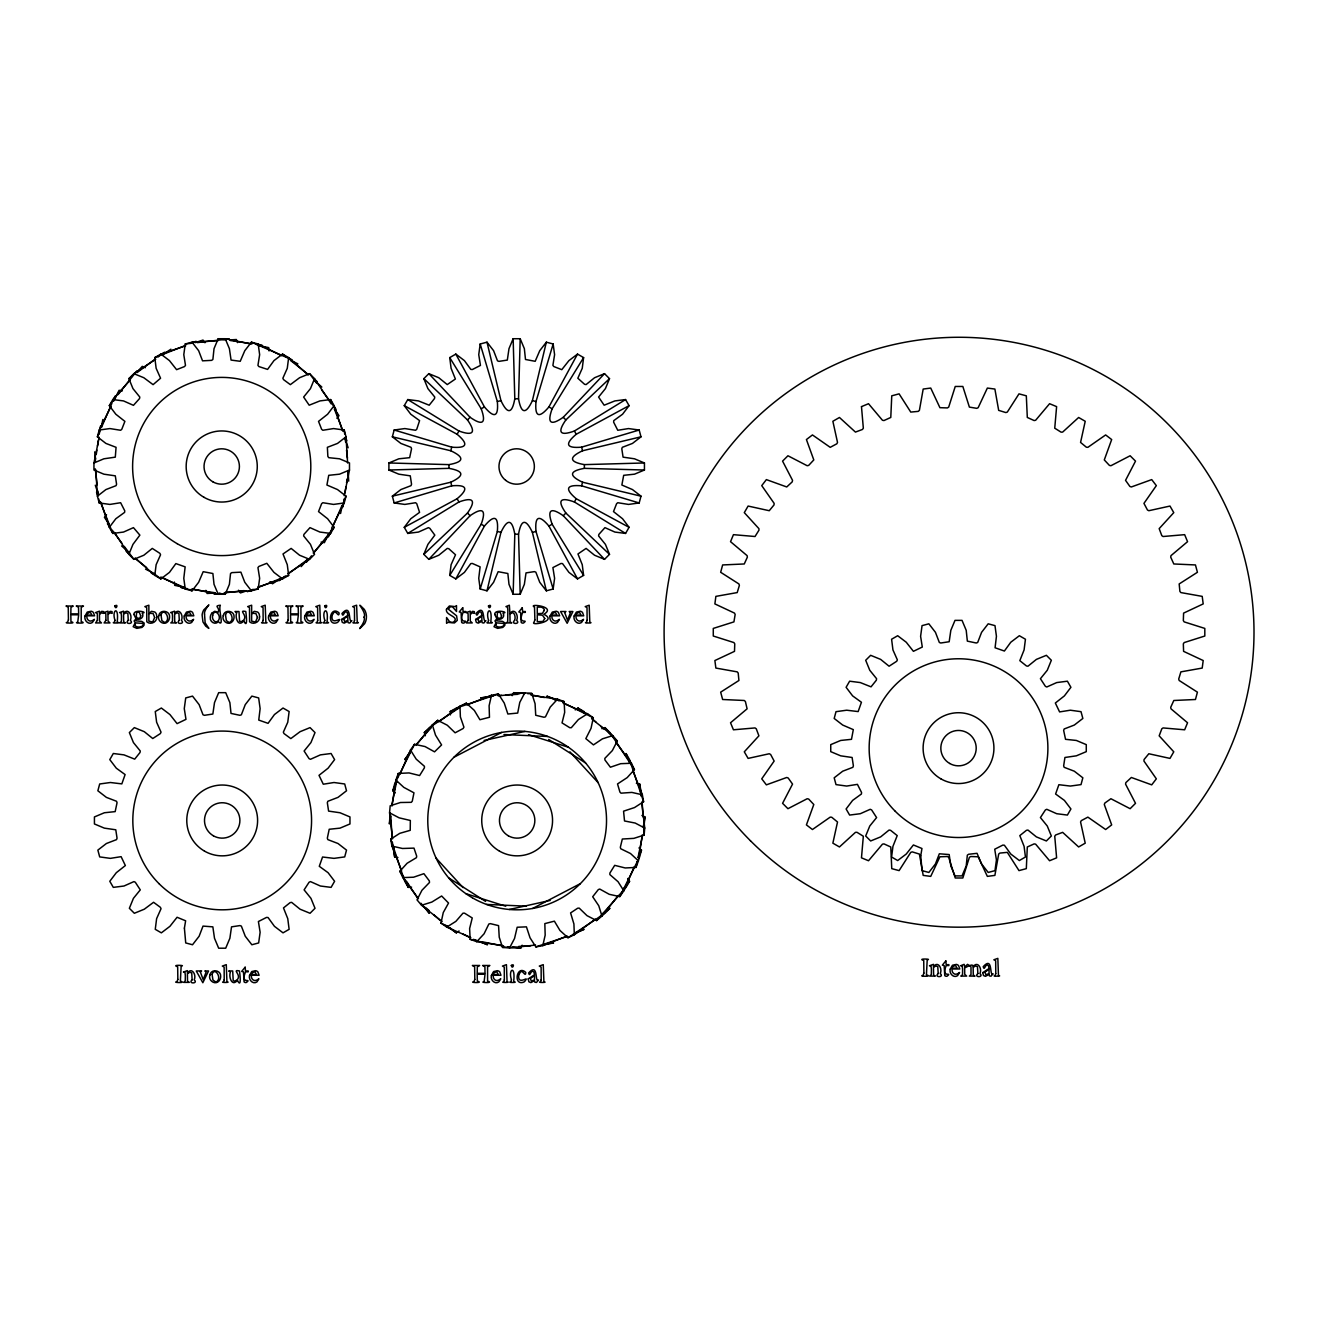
<?xml version="1.0" encoding="UTF-8"?>
<svg xmlns="http://www.w3.org/2000/svg" width="1320" height="1320" viewBox="0 0 1320 1320"><rect width="100%" height="100%" fill="white"/><g stroke="black" fill="none" stroke-linecap="round" stroke-linejoin="round"><path stroke-width="1.5" d="M432.333 724.828L435.517 735.124L441.589 744.942L434.544 751.839L425.04 746.559L414.513 744.282L410.471 750.04L416.212 759.148L424.43 766.293L424.413 767.827L419.611 775.549L409.051 772.926L398.293 773.438L395.885 780.054L403.804 787.363L413.968 792.825L412.286 801.141L411.312 802.329L400.438 802.51L390.175 805.81L389.565 812.807L399.102 817.822L410.338 820.479L410.223 830.329L399.778 833.332L390.72 839.157L391.941 846.087L402.451 848.48L413.985 848.116L416.691 856.152L416.427 857.67L407.104 863.264L399.861 871.249L402.847 877.618L413.605 877.206L423.885 873.675L429.346 880.935L429.495 882.47L421.938 890.291L417.021 899.877L421.542 905.256L431.821 902.072L441.639 895.999L448.536 903.045L443.272 912.549L440.979 923.076L446.754 927.118L455.862 921.376L462.99 913.159L464.541 913.176L472.246 917.977L469.623 928.537L470.151 939.295L476.751 941.704L484.077 933.801L488.845 924.016L490.33 923.637L498.564 925.633L499.224 937.15L502.507 947.413L509.52 948.024L514.536 938.487L517.176 927.25L526.433 926.855L530.046 937.81L535.87 946.885L542.801 945.648L545.177 935.137L544.83 923.604L554.384 921.162L559.977 930.484L567.963 937.728L574.332 934.758L573.919 923.983L570.587 912.928L577.632 908.243L579.183 908.094L587.004 915.651L596.574 920.584L601.969 916.064L598.768 905.768L592.696 896.742L598.307 889.597L599.742 889.053L609.262 894.316L619.789 896.61L623.832 890.851L618.073 881.727L609.873 874.599L609.889 873.048L614.691 865.342L625.235 867.966L636.009 867.438L638.418 860.838L630.498 853.512L620.73 848.743L620.334 847.258L622.331 839.025L633.864 838.365L644.127 835.082L644.737 828.069L635.201 823.053L624.525 820.974L623.568 811.173L634.524 807.559L643.582 801.718L642.361 794.788L631.851 792.412L621.01 793.171L619.921 792.066L617.529 783.948L627.182 777.612L634.425 769.626L631.455 763.257L620.697 763.686L610.401 767.217L604.939 759.957L604.808 758.406L612.348 750.585L617.281 741.015L612.76 735.619L602.464 738.82L593.456 744.892L585.832 738.639L591.03 728.327L593.307 717.799L587.548 713.757L578.44 719.515L571.296 727.716L569.761 727.699L562.039 722.898L564.679 712.355L564.152 701.58L557.535 699.171L550.226 707.091L545.457 716.859L543.956 717.255L535.722 715.259L535.078 703.725L531.795 693.462L524.783 692.851L519.766 702.388L517.688 713.064L507.87 714.021L504.257 703.065L498.432 694.006L491.502 695.227L489.109 705.738L489.472 717.271L479.919 719.73L474.326 710.408L466.339 703.164L459.97 706.134L460.383 716.909L463.93 727.188L463.138 728.508L455.119 732.798L447.298 725.241L437.712 720.308L432.333 724.828L416.031 745.371M513.15 594.264L514.8 534.204C512.111 519.04 507.49 518.43 500.94 532.389L486.997 590.815L480.199 589L478.747 578.325L480.101 566.857L472.345 563.458L470.811 563.59L464.409 572.385L455.829 578.903L449.74 575.388L451.093 564.696L455.515 554.763L448.767 548.691L447.249 548.41L438.784 555.241L428.818 559.333L423.835 554.351L427.911 544.368L434.824 535.128L429.808 528.313L428.406 527.637L418.473 532.059L407.781 533.428L404.266 527.323L410.784 518.743L419.578 512.358L416.757 503.712L415.585 502.722L404.844 504.421L394.168 502.953L392.353 496.171L400.867 489.571L411.015 485.661L411.543 484.209L410.272 475.843L398.838 474.177L388.905 470.019L388.905 462.973L398.838 458.799L409.662 457.677L411.543 448.784L411.015 447.315L400.867 443.421L392.353 436.821L394.168 430.023L404.844 428.571L415.585 430.27L416.757 429.264L419.578 420.635L410.784 414.233L404.266 405.652L407.781 399.564L418.473 400.917L429.198 405.207L434.478 398.574L434.758 397.056L427.911 388.608L423.835 378.642L428.818 373.659L438.784 377.734L447.249 384.582L455.383 379.022L451.093 368.296L449.74 357.604L455.829 354.09L464.409 360.608L470.811 369.402L472.345 369.534L480.447 365.409L478.747 354.667L480.199 343.992L486.997 342.177L493.597 350.691L497.491 360.838L498.96 361.366L507.326 360.079L508.992 348.661L513.15 338.728L520.195 338.728L524.354 348.661L525.492 359.486L535.194 361.3L539.748 350.691L546.348 342.177L553.146 343.992L554.598 354.667L552.898 365.409L553.889 366.58L561.792 369.666L568.937 360.608L577.516 354.09L583.605 357.604L582.252 368.296L577.83 378.229L584.578 384.301L586.096 384.582L594.561 377.734L604.527 373.659L609.51 378.642L605.418 388.608L598.587 397.056L604.147 405.207L614.872 400.917L625.564 399.564L629.079 405.652L622.562 414.233L613.767 420.635L613.635 422.169L617.76 430.27L628.501 428.571L639.177 430.023L640.992 436.821L632.478 443.421L622.331 447.315L621.803 448.784L623.073 457.149L634.507 458.799L644.44 462.973L644.44 470.019L634.507 474.177L623.683 475.315L621.868 485.017L632.478 489.571L640.992 496.171L639.177 502.953L628.501 504.421L617.76 502.722L616.588 503.712L613.503 511.599L622.562 518.743L629.079 527.323L625.564 533.428L614.872 532.059L604.939 527.637L598.867 534.402L598.587 535.92L605.418 544.368L609.51 554.351L604.527 559.333L594.561 555.241L586.096 548.41L577.962 553.971L582.252 564.696L583.605 575.388L577.516 578.903L568.937 572.385L562.534 563.59L561 563.458L552.898 567.583L554.598 578.325L553.146 589L546.348 590.815L539.748 582.302L535.837 572.154L534.385 571.626L526.02 572.896L524.354 584.331L520.195 594.264L513.15 594.264L508.992 584.331L507.853 573.507L498.151 571.692L493.597 582.302L486.997 590.815M546.348 342.177L532.405 400.603C525.855 414.562 521.235 413.952 518.529 398.772L520.195 338.728M128.881 554.351L132.957 544.368L139.87 535.128L133.452 527.637L123.519 532.059L112.827 533.428L109.312 527.323L115.83 518.743L124.624 512.358L124.756 510.823L120.631 502.722L109.89 504.421L99.215 502.953L97.4 496.171L105.913 489.571L116.061 485.661L116.573 484.209L115.302 475.843L103.884 474.177L93.951 470.019L93.951 462.973L103.884 458.799L115.302 457.149L116.061 447.315L105.913 443.421L97.4 436.821L99.215 430.023L109.89 428.571L120.631 430.27L121.803 429.264L124.888 421.377L115.83 414.233L109.312 405.652L112.827 399.564L123.519 400.917L133.452 405.339L139.524 398.574L139.804 397.056L132.957 388.608L128.881 378.642L133.864 373.659L143.831 377.734L153.087 384.648L160.561 378.229L156.139 368.296L154.786 357.604L160.875 354.09L169.455 360.608L176.6 369.666L184.487 366.58L185.493 365.409L183.793 354.667L185.245 343.992L192.043 342.177L198.643 350.691L202.537 360.838L211.612 360.36L212.883 359.486L214.022 348.661L218.196 338.728L225.241 338.728L229.399 348.661L231.066 360.079L240.224 361.3L244.794 350.691L251.394 342.177L258.175 343.992L259.644 354.667L257.945 365.409L258.935 366.58L267.58 369.402L273.966 360.608L282.546 354.09L288.651 357.604L287.281 368.296L282.859 378.229L283.536 379.615L290.351 384.648L299.59 377.734L309.573 373.659L314.539 378.642L310.464 388.608L303.633 397.056L309.193 405.207L319.918 400.917L330.611 399.564L334.125 405.652L327.608 414.233L318.533 421.377L321.618 429.264L322.806 430.27L333.548 428.571L344.223 430.023L346.038 436.821L337.524 443.421L327.376 447.315L327.855 456.406L328.729 457.677L339.537 458.799L349.486 462.973L349.486 470.019L339.537 474.177L328.729 475.315L326.914 485.017L337.524 489.571L346.038 496.171L344.223 502.953L333.548 504.421L322.806 502.722L321.618 503.712L318.533 511.599L327.608 518.743L334.125 527.323L330.611 533.428L319.918 532.059L309.986 527.637L303.913 534.402L303.633 535.92L310.464 544.368L314.539 554.351L309.573 559.333L299.59 555.241L291.142 548.41L283.008 553.971L287.281 564.696L288.651 575.388L282.546 578.903L273.966 572.385L266.822 563.31L258.935 566.412L257.945 567.583L259.644 578.325L258.175 589L251.394 590.815L244.794 582.302L240.883 572.154L231.809 572.632L230.538 573.507L229.399 584.331L225.241 594.264L218.196 594.264L214.022 584.331L212.883 573.507L203.197 571.692L198.643 582.302L192.043 590.815L185.245 589L183.793 578.325L185.146 566.857L175.857 563.59L169.455 572.385L160.875 578.903L154.786 575.388L156.139 564.696L160.561 554.763L159.901 553.361L152.279 548.41L143.831 555.241L133.864 559.333L128.881 554.351L114.444 532.455M449.74 575.388L481.206 524.205C486.453 509.718 482.74 506.88 470.102 515.691L428.818 559.333M583.605 357.604L552.139 408.787C546.892 423.274 550.605 426.112 563.244 417.301L604.527 373.659M95.139 462.033L95.716 458.04M96.31 454.047L96.904 450.054M97.499 446.061L98.389 440.071M99.264 434.082L100.452 426.096M342.986 506.88L344.157 498.91M345.048 492.921L345.939 486.931M346.533 482.938L347.111 478.945M347.704 474.952L348.298 470.959M390.572 815.974L389.383 823.96L390.192 812.971M392.04 805.992L395.885 780.054M638.418 860.838L642.262 834.884M643.434 826.897L644.919 816.932L641.916 815.463M480.199 343.992L497.343 401.56C498.663 416.922 494.356 418.704 484.423 406.923L455.829 354.09M553.146 589L536.003 531.415C534.683 516.07 538.989 514.288 548.922 526.069L577.516 578.903M93.951 462.973L99.215 437.283M101.244 427.399L102.861 419.496M340.576 513.496L342.193 505.593M344.223 495.709L349.486 470.019M391.809 805.068L396.676 781.341M397.485 777.397L398.293 773.438M636.009 867.438L637.213 861.514M638.038 857.554L642.477 835.824M643.698 829.884L644.919 816.932M388.905 462.973L448.948 464.623C464.129 461.934 464.739 457.297 450.78 450.763L451.754 447.166C467.098 448.486 468.88 444.18 457.099 434.247L404.266 405.652M395.34 792.957L392.832 790.779L394.647 783.981L409.992 753.308M629.079 527.323L576.246 498.745C564.465 488.812 566.247 484.506 581.592 485.826L582.565 482.212C568.606 475.678 569.217 471.058 584.38 468.353L644.44 470.019M638.946 847.935L641.47 850.113L639.655 856.911L619.789 896.61M480.199 589L497.343 531.415C498.663 516.07 494.356 514.288 484.423 526.069L455.829 578.903M577.516 354.09L548.922 406.923C538.989 418.704 534.683 416.922 536.003 401.56L553.146 343.992M423.835 554.351L467.478 513.051C476.289 500.412 473.451 496.716 458.964 501.963L407.781 533.428M609.51 378.642L565.867 419.925C557.057 432.564 559.894 436.26 574.381 431.029L625.564 399.564M97.4 436.821L99.792 431.277M101.409 427.564L111.837 403.491M113.438 399.795L115.038 396.099M328.399 536.893L331.6 529.485M333.201 525.789L342.028 505.428M343.629 501.715L346.038 496.171M392.832 790.779L396.841 781.506M400.042 774.114L410.471 750.04M623.832 890.851L634.26 866.778M638.269 857.522L641.47 850.113M513.15 338.728L514.8 398.772C512.111 413.952 507.49 414.562 500.94 400.603L486.997 342.177M520.195 594.264L518.529 534.204C521.235 519.04 525.855 518.43 532.405 532.389L546.348 590.815M512.177 695.673L513.629 692.67L524.617 693.478M507.705 947.001L520.674 948.205L522.126 945.202M99.215 430.023L110.946 406.576M113.652 401.164L119.081 390.324L122.364 390.852M328.878 533.643L324.357 542.652L321.073 542.124M331.584 528.231L344.223 502.953M411.79 749.694L414.513 744.282M457.099 434.247L458.964 431.029C473.451 436.26 476.289 432.564 467.478 419.925L423.835 378.642M609.51 554.351L565.867 513.051C557.057 500.412 559.894 496.716 574.381 501.963L576.246 498.745M627.693 878.509L629.558 881.281L626.043 887.37L596.574 920.584M404.266 527.323L457.099 498.745C468.88 488.812 467.098 484.506 451.754 485.826L394.168 502.953M629.079 405.652L576.246 434.247C564.465 444.18 566.247 448.486 581.592 447.166L639.177 430.023M109.312 405.652L115.582 397.749M118.09 394.597L136.9 370.887M306.537 562.106L311.553 555.786M314.061 552.618L334.125 527.323M409.761 753.274L404.745 759.611L410.933 750.486M601.969 916.064L618.271 895.505M623.288 889.185L629.558 881.281M106.54 514.717L104.428 517.308L108.883 524.04M336.897 418.275L338.992 415.685L334.554 408.952M112.827 399.564L130.234 379.945M136.933 372.388L142.28 366.366L145.332 367.719M301.141 566.626L307.84 559.086M313.203 553.047L330.611 533.428M416.295 744.463L431.029 727.848M435.039 723.327L437.712 720.308M467.478 419.925L470.102 417.301C482.74 426.112 486.453 423.274 481.206 408.787L449.74 357.604M583.605 575.388L552.139 524.205C546.892 509.718 550.605 506.88 563.244 515.691L565.867 513.051M425.403 735.735L424.314 732.583L429.297 727.617L459.608 707.602M392.353 496.171L450.78 482.212C464.739 475.678 464.129 471.058 448.948 468.353L388.905 470.019M640.992 436.821L582.565 450.763C568.606 457.297 569.217 461.934 584.38 464.623L644.44 462.973M128.881 378.642L132.132 376.233M136.983 372.62L154.803 359.403M158.054 356.994L164.538 352.192M278.899 580.8L285.384 575.998M288.618 573.589L308.072 559.168M424.314 732.583L430.798 727.782M438.9 721.76L459.97 706.134M574.332 934.758L595.403 919.116M601.87 914.314L609.972 908.292L605.005 913.275L574.695 933.273M575.223 709.912L577.979 708.031L584.083 711.546M445.698 925.32L456.308 932.844L459.079 930.98M133.864 373.659L155.743 359.221M162.492 354.766L170.907 349.206M279.262 579.332L272.53 583.77L269.94 581.674M287.677 573.771L309.573 559.333M462.973 705.375L466.339 703.164M567.963 937.728L571.329 935.5M481.206 408.787L484.423 406.923M548.922 526.069L552.139 524.205M450.466 714.879L450.219 711.546L456.308 708.031L498.432 694.006M453.948 757.251L501.633 732.418M532.669 908.457L580.338 883.641M154.786 357.604L158.532 356.12M162.294 354.635L184.8 345.724M192.307 342.771L196.069 341.286M247.368 591.707L252.995 589.479M258.621 587.251L288.651 575.388M450.219 711.546L457.727 708.576M467.098 704.88L491.502 695.227M542.801 945.648L567.188 936.012M574.695 933.042L584.083 929.329L572.236 934.758M601.854 728.706L605.005 727.617L609.972 732.583L634.425 769.626M160.875 354.09L185.757 345.79M195.343 342.606L202.999 340.065L204.946 342.754M246.18 591.013L240.438 592.928L238.491 590.221M257.664 587.185L282.546 578.903M535.87 946.885L566.494 936.672M497.343 401.56L500.94 400.603M532.405 532.389L536.003 531.415M484.127 740.454L524.931 731.412M509.355 909.48L550.176 900.422M185.245 343.992L191.268 343.299M197.274 342.606L229.35 338.91M214.087 594.082L220.093 593.389M224.103 592.928L244.15 590.617M252.169 589.693L258.175 589M488.697 697.01L480.678 697.933L493.515 695.755M498.729 695.855L524.783 692.851M509.52 948.024L535.573 945.021M545.589 943.866L553.608 942.942L542.784 945.005M390.72 839.157L404.745 881.281L408.26 887.37L411.592 887.139M192.043 342.177L218.229 340.609M230.307 339.883L236.362 339.521L237.55 342.639M215.127 592.993L207.075 593.472L205.887 590.354M225.209 592.383L251.394 590.815M497.541 695.524L501.584 695.277M505.609 695.029L517.688 694.32M527.753 693.709L531.795 693.462M502.507 947.413L508.546 947.05M518.628 946.457L530.706 945.73M514.8 398.772L518.529 398.772M514.8 534.204L518.529 534.204M503.959 734.547L547.717 736.461M486.585 904.431L526.35 906.163M218.196 338.728L226.182 339.916M230.175 340.494L252.136 343.761M256.129 344.338L262.102 345.229M181.319 587.763L187.308 588.637M191.301 589.231L215.259 592.779M219.252 593.373L225.241 594.264M513.629 692.67L519.618 693.561M531.597 695.343L557.535 699.171M476.751 941.704L502.705 945.549M512.688 947.018L520.674 948.205M636.372 783.354L639.655 783.981L641.718 794.805M392.337 842.061L394.647 856.911L397.914 857.538M225.241 338.728L250.932 343.992M258.835 345.609L268.719 347.638L269.065 350.955M184.602 587.384L174.718 585.354L174.372 582.038M192.505 589L218.196 594.264M530.541 694.699L544.385 697.537M554.268 699.567L564.152 701.58M470.151 939.295L478.055 940.912M481.998 941.721L503.745 946.176M392.353 436.821L450.78 450.763M582.565 482.212L640.992 496.171M532.405 400.603L536.003 401.56M497.343 531.415L500.94 532.389M394.168 430.023L451.754 447.166M581.592 485.826L639.177 502.953M528.544 734.662L568.409 747.236M465.894 893.656L505.758 906.23M251.394 342.177L292.116 359.815M556.083 700.128L546.827 696.118L559.02 700.656M563.475 703.345L587.548 713.757M151.321 573.177L156.865 575.569M160.578 577.187L184.635 587.614M188.347 589.215L192.043 590.815M446.754 927.118L470.811 937.547M480.067 941.556L487.476 944.757L473.467 939.328M258.175 343.992L281.638 355.724M290.664 360.245L297.875 363.858M562.634 702.454L593.307 717.799M145.546 569.135L154.572 573.655M161.799 577.269L185.245 589M440.979 923.076L448.206 926.689M462.643 933.916L469.854 937.53M548.922 406.923L552.139 408.787M481.206 524.205L484.423 526.069M407.781 399.564L458.964 431.029M574.381 501.963L625.564 533.428M548.674 739.464L585.618 762.993M448.685 877.882L485.628 901.428M282.546 354.09L285.714 356.598M290.45 360.36L307.84 374.154M314.16 379.17L317.328 381.678M577.979 708.031L584.314 713.047M592.218 719.317L612.76 735.619M126.11 551.314L129.261 553.822M135.581 558.838L146.652 567.616M157.724 576.394L160.875 578.903M421.542 905.256L442.084 921.558M449.988 927.828L456.308 932.844M288.651 357.604L308.269 375.012M314.308 380.374L321.849 387.057M591.624 718.245L596.145 722.271M600.683 726.28L603.702 728.953M611.242 735.653L617.281 741.015M121.588 545.919L129.129 552.618M135.168 557.981L154.786 575.388M426.063 907.912L429.082 910.585M433.62 914.595L439.659 919.957M563.244 417.301L565.867 419.925M467.478 513.051L470.102 515.691M428.818 373.659L470.102 417.301M563.244 515.691L604.527 559.333M569.91 751.856L598.141 782.678M436.144 858.214L463.039 887.568M605.005 727.617L609.807 734.085M615.83 742.186L631.455 763.257M309.573 373.659L316.784 383.377M321.601 389.862L330.016 401.214M333.613 406.065L336.022 409.315M402.847 877.618L418.473 898.689M424.479 906.791L429.297 913.275L420.981 903.243M107.415 523.677L109.807 526.911M112.216 530.161L121.836 543.114M124.245 546.364L133.864 559.333M314.539 378.642L331.221 403.903M399.861 871.249L404.316 877.981M406.543 881.347L417.648 898.194M574.381 431.029L576.246 434.247M457.099 498.745L458.964 501.963M629.755 762.894L626.043 753.505L629.558 759.611L643.582 801.718M632.709 770.402L642.361 794.788M330.611 399.564L332.838 405.19M334.323 408.952L343.216 431.459M345.444 437.085L346.929 440.847M391.941 846.087L401.577 870.49M405.289 879.862L408.26 887.37M96.508 492.145L97.993 495.891M100.204 501.534L109.114 524.04M110.599 527.802L112.827 533.428M334.125 405.652L342.408 430.551M344.965 438.207L348.15 447.777M95.287 485.215L98.472 494.785M101.013 502.441L109.312 527.323M581.592 447.166L582.565 450.763M450.78 482.212L451.754 485.826M639.655 783.981L641.041 796.01M641.735 802.015L644.737 828.069M389.565 812.807L392.568 838.86M393.492 846.879L394.647 856.911M344.223 430.023L344.685 434.032M345.147 438.042L345.609 442.052M346.533 450.07L347.457 458.089M95.287 468.88L97.135 484.918M97.828 490.941L98.29 494.934M98.752 498.943L99.215 502.953M642.196 802.857L643.038 816.948M643.516 825.016L644.127 835.082M390.786 815.875L392.106 838.035M346.038 436.821L347.605 463.007M348.084 471.058L348.695 481.14M94.743 451.853L95.353 461.917M95.832 469.986L97.4 496.171M584.38 464.623L584.38 468.353M448.948 464.623L448.948 468.353M861.481 406.626L863.329 428.191L862.455 429.462L855.442 432.085L839.454 417.483L832.87 421.278L837.523 442.431L836.814 443.8L830.214 447.332L812.443 434.94L806.421 439.56L813.796 459.921L808.682 465.399L807.18 465.729L787.941 455.763L782.578 461.126L792.544 480.348L792.214 481.866L786.736 486.964L766.375 479.606L761.755 485.628L774.147 503.382L774.015 504.933L769.246 510.708L748.11 506.055L744.298 512.639L758.901 528.627L758.983 530.161L755.023 536.514L733.441 534.666L730.537 541.678L747.103 555.637L747.367 557.155L744.265 563.97L722.634 564.943L720.67 572.286L738.919 583.952L739.381 585.42L737.203 592.581L715.869 596.376L714.879 603.916L734.497 613.107L735.158 614.493L733.92 621.885L713.279 628.419L713.279 636.025L733.92 642.576L734.761 643.863L734.497 651.354L714.879 660.544L715.869 668.068L737.203 671.863L738.193 673.052L738.919 680.493L720.67 692.159L722.634 699.501L744.265 700.491L745.404 701.53L747.103 708.823L730.537 722.766L733.441 729.795L755.023 727.93L756.278 728.821L758.901 735.834L744.298 751.822L748.11 758.406L769.246 753.753L770.632 754.462L774.147 761.062L761.755 778.833L766.375 784.856L786.736 777.48L788.188 778.008L792.544 784.096L782.578 803.319L787.941 808.698L807.18 798.732L808.682 799.062L813.796 804.523L806.421 824.901L812.443 829.521L830.214 817.13L831.748 817.261L837.523 822.013L832.87 843.166L839.454 846.961L855.442 832.359L856.977 832.293L863.329 836.253L861.481 857.835L868.51 860.739L882.453 844.173L883.971 843.892L890.785 846.995L891.759 868.643L899.101 870.606L910.767 852.357L912.236 851.878L919.397 854.073L923.191 875.391L930.732 876.381L939.922 856.779L947.397 856.515L948.701 857.356L955.251 877.998L962.841 877.998L969.391 857.356L970.695 856.515L978.169 856.779L987.36 876.381L994.884 875.391L998.679 854.073L999.867 853.083L1007.308 852.357L1018.99 870.606L1026.316 868.643L1027.306 846.995L1034.121 843.892L1035.639 844.173L1049.582 860.739L1056.611 857.835L1054.746 836.253L1055.637 834.982L1062.649 832.359L1078.638 846.961L1085.222 843.166L1080.568 822.013L1081.278 820.644L1087.878 817.13L1105.649 829.521L1111.671 824.901L1104.295 804.523L1104.823 803.071L1110.912 798.732L1130.134 808.698L1135.514 803.319L1125.547 784.096L1125.878 782.595L1131.355 777.48L1151.716 784.856L1156.336 778.833L1143.945 761.062L1144.077 759.528L1148.829 753.753L1169.982 758.406L1173.777 751.822L1159.174 735.834L1161.798 728.821L1163.068 727.93L1184.65 729.795L1187.554 722.766L1170.988 708.823L1170.708 707.305L1173.81 700.491L1195.458 699.501L1197.421 692.159L1179.172 680.493L1178.71 679.024L1180.889 671.863L1202.207 668.068L1203.197 660.544L1183.594 651.354L1183.33 643.863L1184.172 642.576L1204.813 636.025L1204.813 628.419L1184.172 621.885L1183.33 620.582L1183.594 613.107L1203.197 603.916L1202.207 596.376L1180.889 592.581L1179.899 591.409L1179.172 583.952L1197.421 572.286L1195.458 564.943L1173.81 563.97L1170.708 557.155L1170.988 555.637L1187.554 541.678L1184.65 534.666L1163.068 536.514L1161.798 535.639L1159.174 528.627L1173.777 512.639L1169.982 506.055L1148.829 510.708L1147.459 509.998L1143.945 503.382L1156.336 485.628L1151.716 479.606L1131.355 486.964L1129.887 486.453L1125.547 480.348L1135.514 461.126L1130.134 455.763L1110.912 465.729L1109.41 465.399L1104.295 459.921L1111.671 439.56L1105.649 434.94L1087.878 447.332L1086.343 447.199L1080.568 442.431L1085.222 421.278L1078.638 417.483L1062.649 432.085L1061.099 432.168L1054.746 428.191L1056.611 406.626L1049.582 403.705L1035.639 420.272L1034.121 420.552L1027.306 417.45L1026.316 395.818L1018.99 393.855L1007.308 412.087L1005.84 412.566L998.679 410.371L994.884 389.053L987.36 388.063L978.169 407.682L976.767 408.342L969.391 407.104L962.841 386.463L955.251 386.463L948.701 407.104L947.397 407.929L939.922 407.682L930.732 388.063L923.191 389.053L919.397 410.371L918.225 411.378L910.767 412.087L899.101 393.855L891.759 395.818L890.785 417.45L883.971 420.552L882.453 420.272L868.51 403.705L861.481 406.626M184.404 928.141L185.724 942.942L192.522 944.757L199.122 936.243L203.016 926.095L212.85 926.855L214.5 938.272L218.674 948.205L225.703 948.205L229.878 938.272L231.528 926.855L239.91 925.584L241.362 926.095L245.256 936.243L251.856 944.757L258.654 942.942L260.123 932.266L258.406 921.525L266.524 917.416L268.059 917.532L274.445 926.326L283.024 932.844L289.129 929.329L287.76 918.637L283.486 907.929L290.103 902.632L291.621 902.352L300.069 909.199L310.051 913.275L315.018 908.292L310.942 898.326L304.111 889.878L309.061 882.255L310.464 881.595L320.397 886.017L331.089 887.37L334.603 881.281L328.086 872.701L319.291 866.299L322.558 857.01L334.01 858.363L344.701 856.911L346.516 850.113L338.002 843.513L327.838 839.619L327.327 838.167L329.208 829.273L340.015 828.135L349.965 823.96L349.965 816.932L340.015 812.757L328.597 811.107L327.327 802.725L327.838 801.273L338.002 797.379L346.516 790.779L344.701 783.981L334.01 782.512L323.284 784.212L319.011 775.335L328.086 768.19L334.603 759.611L331.089 753.505L320.397 754.875L310.464 759.297L309.061 758.637L304.111 751.014L310.942 742.566L315.018 732.583L310.051 727.617L300.069 731.692L290.829 738.589L283.998 733.573L283.338 732.171L287.76 722.238L289.129 711.546L283.024 708.031L274.445 714.549L268.059 723.343L258.753 720.077L260.123 708.625L258.654 697.933L251.856 696.118L245.256 704.632L241.362 714.796L239.91 715.308L231.016 713.427L229.878 702.619L225.703 692.67L218.674 692.67L214.5 702.619L212.85 714.037L204.468 715.308L203.016 714.796L199.122 704.632L192.522 696.118L185.724 697.933L184.272 708.625L185.971 719.351L177.078 723.624L169.933 714.549L161.353 708.031L155.265 711.546L156.618 722.238L161.04 732.171L160.38 733.573L152.757 738.523L144.309 731.692L134.343 727.617L129.36 732.583L133.435 742.566L140.283 751.014L140.002 752.532L134.706 759.148L123.998 754.875L113.305 753.505L109.791 759.611L116.308 768.19L125.103 774.576L121.836 783.882L110.368 782.512L99.693 783.981L97.861 790.779L106.392 797.379L116.539 801.273L117.051 802.725L115.17 811.618L104.362 812.757L94.429 816.932L94.429 823.96L104.362 828.135L115.781 829.785L117.051 838.167L116.539 839.619L106.392 843.513L97.861 850.113L99.693 856.911L110.368 858.363L121.11 856.663L125.367 865.557L116.308 872.701L109.791 881.281L113.305 887.37L123.998 886.017L133.93 881.595L135.316 882.255L140.283 889.878L133.435 898.326L129.36 908.292L134.343 913.275L144.309 909.199L153.565 902.286L160.38 907.318L161.04 908.704L156.618 918.637L155.265 929.329L161.353 932.844L169.933 926.326L177.078 917.268L185.625 920.799L184.404 928.141M514.618 620.351C509.866 624.492 521.202 624.459 516.681 620.351C518.909 615.565 514.437 607.183 509.933 613.553L509.355 605.203L505.939 606.606L507.474 607.002L507.853 610.021L507.705 621.769L506.105 622.924L511.764 622.924L510.064 621.803L509.933 614.312C513.991 609.444 516.12 616.968 514.618 620.351M920.733 855.822L922.053 870.639L928.851 872.454L935.451 863.94L939.345 853.793L949.179 854.551L950.829 865.97L955.003 875.903L962.032 875.903L966.207 865.97L967.345 855.145L968.616 854.271L977.031 853.33L981.585 863.94L988.185 872.454L994.983 870.639L996.435 859.964L994.736 849.222L1002.837 845.097L1004.388 845.229L1010.774 854.024L1019.353 860.541L1025.442 857.026L1024.089 846.334L1019.816 835.609L1026.432 830.329L1027.95 830.049L1036.398 836.896L1046.38 840.972L1051.347 835.989L1047.272 826.023L1040.424 817.575L1045.39 809.952L1046.776 809.292L1056.709 813.714L1067.401 815.067L1070.916 808.978L1064.399 800.398L1055.604 793.996L1058.871 784.707L1070.339 786.06L1081.014 784.608L1082.845 777.81L1074.315 771.21L1064.168 767.316L1063.656 765.864L1064.926 757.482L1076.344 755.832L1086.277 751.658L1086.277 744.629L1076.344 740.454L1065.537 739.315L1063.656 730.422L1064.168 728.97L1074.315 725.059L1082.845 718.459L1081.014 711.678L1070.339 710.209L1059.597 711.909L1055.34 703.032L1064.399 695.887L1070.916 687.308L1067.401 681.202L1056.709 682.572L1046.776 686.994L1045.39 686.317L1040.424 678.711L1047.272 670.263L1051.347 660.28L1046.38 655.314L1036.398 659.389L1027.95 666.22L1026.432 665.94L1019.816 660.66L1024.089 649.935L1025.442 639.243L1019.353 635.729L1010.774 642.246L1004.388 651.04L995.082 647.773L996.435 636.306L994.983 625.63L988.185 623.815L981.585 632.33L977.691 642.477L976.239 643.005L967.345 641.124L966.207 630.316L962.032 620.367L955.003 620.367L950.829 630.316L949.179 641.735L940.797 643.005L939.345 642.477L935.451 632.33L928.851 623.815L922.053 625.63L920.601 636.306L922.3 647.047L913.407 651.321L906.262 642.246L897.682 635.729L891.594 639.243L892.947 649.935L897.369 659.868L896.709 661.27L889.086 666.22L880.638 659.389L870.655 655.314L865.689 660.28L869.764 670.263L876.595 678.711L876.332 680.229L871.035 686.845L860.31 682.572L849.618 681.202L846.103 687.308L852.621 695.887L861.432 702.273L858.149 711.579L846.697 710.209L836.005 711.678L834.19 718.459L842.704 725.059L853.314 729.63L851.499 739.315L840.691 740.454L830.742 744.629L830.742 751.658L840.691 755.832L852.109 757.482L853.38 765.864L852.868 767.316L842.704 771.21L834.19 777.81L836.005 784.608L846.697 786.06L857.422 784.361L861.547 792.462L861.432 793.996L852.621 800.398L846.103 808.978L849.618 815.067L860.31 813.714L870.243 809.292L871.645 809.952L876.595 817.575L869.764 826.023L865.689 835.989L870.655 840.972L880.638 836.896L889.086 830.049L890.604 830.329L897.22 835.609L892.947 846.334L891.594 857.026L897.682 860.541L906.262 854.024L913.407 844.965L921.954 848.496L920.733 855.822M128.271 620.351C123.469 624.525 134.987 624.426 130.317 620.351C132.825 615.45 127.941 607.216 123.535 613.586L123.535 611.177L119.559 612.562L121.11 612.991L121.489 616.11L121.407 621.39L119.757 622.924L125.4 622.924L123.684 621.786L123.535 614.328L125.746 612.81L127.858 613.404L128.271 620.351M179.305 620.351C174.52 624.525 186.021 624.426 181.368 620.351C183.876 615.45 178.992 607.216 174.587 613.586L174.587 611.177L170.61 612.562L172.161 612.991L172.54 616.11L172.458 621.39L170.808 622.924L176.451 622.924L174.718 621.786L174.587 614.328L176.798 612.81L178.91 613.404L179.305 620.351M192.126 979.803C187.325 983.977 198.841 983.895 194.188 979.803C196.68 974.903 191.796 966.669 187.407 973.054L187.407 970.629L183.43 972.031L184.965 972.444L185.344 975.562L185.262 980.842L183.612 982.377L189.255 982.377L187.539 981.239L187.407 973.78L189.618 972.262L191.713 972.873L192.126 979.803M938.19 973.516C933.389 977.691 944.905 977.608 940.236 973.516C942.744 968.616 937.86 960.382 933.454 966.751L933.454 964.342L929.478 965.745L931.029 966.157L931.409 969.276L931.326 974.556L929.676 976.091L935.319 976.091L933.603 974.952L933.454 967.494L935.682 965.976L937.778 966.586L938.19 973.516M977.872 973.516C973.071 977.691 984.588 977.608 979.918 973.516C982.426 968.616 977.543 960.382 973.137 966.751C973.78 962.643 966.372 967.18 964.656 967.956L964.722 974.259L966.653 976.091L960.811 976.091L962.544 974.737L962.593 969.095L962.214 966.174L960.679 965.745L964.128 964.342L964.656 966.916L967.593 964.342L970.992 966.768L971.008 974.556L969.358 976.091L975.001 976.091L973.285 974.952L973.137 967.494L975.364 965.976L977.46 966.586L977.872 973.516M204.517 614.081L205.161 622.875L208.857 628.386L205.722 626.159L202.95 621.902L202.108 614.922A13.249 13.249 0 0 1 203.89 609.757C215.275 598.95 203.593 608.767 204.517 614.081M364.023 617.149C366.828 622.264 352.638 635.679 364.534 623.832A13.283 13.283 0 0 0 366.316 618.667L366.432 616.786A13.678 13.678 0 0 0 364.287 609.378C352.836 598.191 367.471 612.447 364.023 617.149M97.4 620.351L95.617 622.924L101.459 622.924L99.528 621.093L99.462 614.79L101.112 612.86L103.669 613.371L103.537 611.589L101.656 611.341L99.462 613.734L99.462 611.177L95.485 612.562L97.334 613.553L97.4 620.351M105.913 620.351L104.115 622.924L109.956 622.924L108.025 621.093L107.96 614.79L109.61 612.86L112.167 613.371L112.035 611.589L110.154 611.341L107.96 613.734L107.96 611.177L103.983 612.562L105.831 613.553L105.913 620.351M468.171 620.351L466.372 622.924L472.23 622.924L470.283 621.093L470.233 614.79L471.883 612.86L474.424 613.371L474.309 611.589L472.428 611.341L470.233 613.734L470.233 611.177L466.257 612.562L468.088 613.553L468.171 620.351M154.654 617.496L152.658 622.05L148.863 621.11L148.863 614.279L150.133 613.272L153.169 613.602L154.654 617.496M257.45 617.496L255.453 622.05L251.641 621.11L251.641 614.279L252.912 613.272L255.964 613.602L257.45 617.496M68.425 619.938L67.501 622.314C61.677 623.04 78.391 623.881 70.966 621.637L70.818 614.79L78.656 614.79L77.731 622.314C71.94 623.04 88.605 623.881 81.213 621.637L81.197 607.381L83.474 606.029L76.246 606.029L78.507 607.315L78.656 613.866L70.818 613.866L70.966 607.381L73.243 606.029L66 606.029L68.26 607.315L68.425 619.938M177.837 979.39L176.913 981.766C171.088 982.493 187.803 983.334 180.378 981.09L181.154 966.091C186.978 965.365 170.263 964.524 177.672 966.784L177.837 979.39M212.636 615.533C211.464 618.75 215.111 624.195 218.295 620.763C222.189 615.499 214.137 607.662 212.636 615.533M288.139 619.938L287.215 622.314C281.408 623.04 298.122 623.881 290.697 621.637L290.532 614.79L298.386 614.79L297.462 622.314C291.671 623.04 308.335 623.881 300.943 621.637L300.927 607.381L303.188 606.029L295.96 606.029L298.221 607.315L298.386 613.866L290.532 613.866L290.68 607.381L292.957 606.029L285.714 606.029L287.974 607.315L288.139 619.938M474.804 979.39L473.88 981.766C468.055 982.493 484.77 983.334 477.345 981.09L477.196 974.243L485.034 974.243L484.11 981.766C478.318 982.493 494.983 983.334 487.591 981.09L487.575 966.834L489.852 965.481L482.625 965.481L484.885 966.784L485.034 973.318L477.196 973.318L477.345 966.834L479.622 965.481L472.379 965.481L474.639 966.784L474.804 979.39M534.88 619.938L533.973 622.297C529.832 626.125 558.69 621.406 543.807 614.295C557.667 606.276 526.861 603.306 534.517 607.035L534.88 619.938M923.884 973.104L922.977 975.48C917.153 976.206 933.867 977.047 926.442 974.803L927.201 959.805C933.042 959.079 916.327 958.237 923.736 960.498L923.884 973.104M332.178 615.202C330.313 626.587 342.342 616.374 339.042 620.582A5.197 5.197 0 0 1 337.227 622.594C326.106 626.967 330.132 604.444 339.125 612.975C338.943 618.271 336.435 610.665 334.01 612.232L332.178 615.202M518.842 974.655C516.978 986.056 528.99 975.826 525.69 980.034A5.197 5.197 0 0 1 523.875 982.047C512.754 986.419 516.796 963.897 525.789 972.428C525.607 977.724 523.083 970.118 520.674 971.701L518.842 974.655M85.041 615.978C83.737 620.169 88.341 625.301 92.416 622.479C97.119 615.153 92.383 623.304 88.605 620.433A4.752 4.752 0 0 1 87.021 618.073L86.707 615.813L94.594 615.813L93.374 612.43A4.075 4.075 0 0 0 91.129 611.242L87.252 612.084L85.041 615.978M184.272 615.978C182.968 620.169 187.572 625.301 191.648 622.479C196.35 615.153 191.614 623.304 187.819 620.433A4.752 4.752 0 0 1 186.252 618.073L185.938 615.813L193.825 615.813L192.605 612.43A4.075 4.075 0 0 0 190.361 611.242L186.466 612.084L184.272 615.978M268.62 615.978C267.316 620.169 271.92 625.301 275.995 622.479C280.698 615.153 275.962 623.304 272.184 620.433A4.752 4.752 0 0 1 270.6 618.073L270.286 615.813L278.173 615.813L276.952 612.43A4.075 4.075 0 0 0 274.709 611.242L270.831 612.084L268.62 615.978M249.546 975.447C248.259 979.621 252.862 984.753 256.921 981.948C261.64 974.605 256.888 982.756 253.11 979.885A4.752 4.752 0 0 1 251.526 977.526L251.229 975.265L259.116 975.265L257.878 971.883A4.075 4.075 0 0 0 255.635 970.695L251.757 971.536L249.546 975.447M304.755 615.978C303.468 620.169 308.072 625.301 312.13 622.479C316.849 615.153 312.097 623.304 308.319 620.433A4.752 4.752 0 0 1 306.735 618.073L306.438 615.813L314.325 615.813L313.087 612.43A4.075 4.075 0 0 0 310.86 611.242L306.966 612.084L304.755 615.978M491.419 975.447C490.116 979.621 494.719 984.753 498.795 981.948C503.497 974.605 498.762 982.756 494.983 979.885A4.752 4.752 0 0 1 493.399 977.526L493.086 975.265L500.973 975.265L499.752 971.883A4.075 4.075 0 0 0 497.508 970.695L493.63 971.536L491.419 975.447M550.077 615.978C548.773 620.169 553.377 625.301 557.452 622.479C562.155 615.153 557.419 623.304 553.641 620.433A4.752 4.752 0 0 1 552.057 618.073L551.743 615.813L559.647 615.813L558.409 612.43A4.075 4.075 0 0 0 556.165 611.242L552.288 612.084L550.077 615.978M574.167 615.978C572.863 620.169 577.483 625.301 581.542 622.479C586.261 615.153 581.51 623.304 577.731 620.433A4.752 4.752 0 0 1 576.147 618.073L575.85 615.813L583.737 615.813L582.499 612.43A4.075 4.075 0 0 0 580.255 611.242L576.378 612.084L574.167 615.978M950.235 969.144C948.932 973.335 953.535 978.466 957.611 975.661C962.313 968.319 957.577 976.47 953.799 973.599A4.752 4.752 0 0 1 952.215 971.239L951.901 968.979L959.788 968.979L958.567 965.596A4.075 4.075 0 0 0 956.323 964.409L952.446 965.25L950.235 969.144M160.99 614.872L161.865 620.582L164.488 622.396A2.425 2.425 0 0 0 166.469 621.39C170.28 617.43 163.515 607.249 160.99 614.872M225.472 614.872L226.363 620.582L228.971 622.396A2.425 2.425 0 0 0 230.967 621.39C234.778 617.43 227.997 607.249 225.472 614.872M212.075 974.341L212.965 980.034L215.572 981.849A2.425 2.425 0 0 0 217.569 980.842C221.38 976.882 214.599 966.702 212.075 974.341M156.816 616.786C157.245 621.951 150.711 625.301 146.817 621.836L146.718 607.612L144.87 606.606L148.863 605.203L148.863 613.486L151.503 611.325L154.819 612.018A4.983 4.983 0 0 1 156.486 614.46L156.816 616.786M259.594 616.786C260.04 621.951 253.489 625.301 249.596 621.836L249.496 607.612L247.665 606.606L251.641 605.203L251.641 613.486L254.282 611.325L257.614 612.018A4.983 4.983 0 0 1 259.281 614.46L259.594 616.786M133.947 614.493L136.026 618.766L134.129 620.961L135.218 622.826L133.171 626.719L136.785 628.369L141.966 627.413L143.995 625.333L144.161 623.023L141.785 621.39L135.911 620.845L136.636 618.997C140.184 620.582 144.705 616.605 142.18 613.09C149.407 612.529 133.469 608.52 133.947 614.493M494.769 614.493L496.864 618.766L494.967 620.961L496.056 622.826L494.01 626.719L497.623 628.369L502.805 627.413L504.834 625.333L504.999 623.023L502.623 621.39L496.749 620.845L497.475 618.997C501.022 620.582 505.543 616.605 503.002 613.09C510.246 612.529 494.307 608.52 494.769 614.493M446.49 609.213C444.79 615.598 460.416 616.407 453.436 622.132A5.197 5.197 0 0 1 449.576 621.736L446.572 617.512L446.572 623.304L447.793 622.347L454.443 622.957L457.264 620.4L456.605 615.813L448.387 609.23L450.186 606.837L452.496 606.788L456.505 611.49L456.505 605.632L455.185 606.606L449.377 605.962L446.49 609.213M544.747 618.519L542.899 621.472L537.273 621.703L537.273 614.773L542.47 615.186L544.747 618.519M263.142 620.351L262.531 622.314C257.796 623.288 270.947 623.205 265.848 622.297L265.204 605.203L261.245 606.606L263.06 607.596L263.142 620.351M224.218 979.803L223.608 981.766C218.873 982.74 232.023 982.657 226.924 981.75L226.281 964.656L222.321 966.058L224.136 967.065L224.218 979.803M317.707 620.351L317.097 622.314C312.345 623.288 325.495 623.205 320.413 622.297L319.77 605.203L315.81 606.606L317.608 607.596L317.707 620.351M354.536 620.351L353.925 622.314C349.189 623.288 362.34 623.205 357.241 622.297L356.614 605.203L352.654 606.606L354.453 607.596L354.536 620.351M504.356 979.803L503.745 981.766C499.01 982.74 512.16 982.657 507.061 981.75L506.434 964.656L502.458 966.058L504.273 967.065L504.356 979.803M541.2 979.803L540.589 981.766C535.854 982.74 549.005 982.657 543.906 981.75L543.262 964.656L539.303 966.058L541.117 967.065L541.2 979.803M587.103 620.351L586.492 622.314C581.757 623.288 594.908 623.205 589.809 622.297L589.182 605.203L585.222 606.606L587.02 607.596L587.103 620.351M995.758 973.516L995.148 975.48C990.412 976.453 1003.563 976.371 998.464 975.464L997.837 958.37L993.877 959.772L995.676 960.778L995.758 973.516M140.695 615.697L140.085 617.925L137.61 618.437L136.24 616.506L136.653 612.513L139.112 611.985L140.695 615.697M501.534 615.697L500.907 617.925L498.448 618.437L497.079 616.506L497.491 612.513L499.933 611.985L501.534 615.697M114.988 620.351L114.361 622.314C109.511 623.221 122.512 623.255 117.678 622.297L117.216 621.769C119.196 605.055 111.408 609.873 114.988 620.351M324.802 620.351L324.175 622.314C319.325 623.221 332.326 623.255 327.492 622.297L327.03 621.769C329.01 605.055 321.222 609.873 324.802 620.351M488.582 620.351L487.971 622.314C483.103 623.221 496.122 623.255 491.271 622.297L490.809 621.769C492.789 605.055 485.001 609.873 488.582 620.351M511.467 979.803L510.84 981.766C505.989 982.691 518.991 982.723 514.14 981.766L513.694 981.222C515.658 964.507 507.87 969.326 511.467 979.803M341.566 619.443L342.243 622.347L344.19 623.155L347.82 621.274L348.2 622.726L349.816 623.04L351.829 620.582C347.919 624.03 352.06 602.299 341.979 613.519C343.332 618.816 344.075 609.097 347.275 612.562L347.82 615.367L341.566 619.443M475.596 619.443L476.272 622.347L478.219 623.155L481.866 621.274L482.229 622.726L483.846 623.04L485.876 620.582C481.965 624.03 486.09 602.299 476.008 613.519C477.361 618.816 478.104 609.097 481.321 612.562L481.866 615.367L475.596 619.443M528.214 978.895L528.891 981.816L530.838 982.624L534.485 980.743L534.847 982.179L536.464 982.493L538.494 980.034C534.583 983.482 538.708 961.752 528.627 972.972C529.98 978.268 530.722 968.55 533.94 972.031L534.485 974.82L528.214 978.895M982.789 972.609L983.449 975.513L985.413 976.338L989.043 974.457L989.422 975.893L991.039 976.206L993.053 973.747C989.142 977.196 993.284 955.466 983.202 966.685C984.555 971.982 985.297 962.264 988.499 965.745L989.043 968.534L982.789 972.609M158.763 615.763C156.931 621.043 164.093 626.092 167.97 621.489A7.276 7.276 0 0 0 169.587 617.001C170.131 610.434 159.703 609.015 158.763 615.763M223.245 615.763C221.43 621.043 228.591 626.092 232.468 621.489A7.276 7.276 0 0 0 234.069 617.001C234.63 610.434 224.202 609.015 223.245 615.763M209.847 975.216C208.032 980.496 215.193 985.545 219.071 980.941A7.276 7.276 0 0 0 220.671 976.47C221.232 969.886 210.804 968.467 209.847 975.216M544.253 610.434L542.355 613.404L537.273 613.635L537.273 607.134L541.546 607.117L543.576 608.454A3.135 3.135 0 0 1 544.253 610.434M343.662 618.948L344.668 621.571L347.82 620.466L347.82 616.126L343.662 618.948M477.708 618.948L478.714 621.571L481.866 620.466L481.866 616.126L477.708 618.948M530.327 978.417L531.333 981.024L534.485 979.918L534.485 975.579L530.327 978.417M984.885 972.114L985.891 974.737L989.043 973.632L989.043 969.293L984.885 972.114M200.343 971.949L203.197 979.638L206.151 972.031L204.831 970.959L208.56 970.959L202.834 982.723L196.251 970.959L201.613 970.959L200.343 971.949M564.663 612.48L567.517 620.185L570.471 612.579L569.167 611.506L572.896 611.506L567.154 623.271L560.571 611.506L565.95 611.506L564.663 612.48M114.84 605.979C115.764 610.962 119.014 603.108 114.84 605.979M324.654 605.979C325.578 610.962 328.828 603.108 324.654 605.979M488.449 605.979C489.357 610.962 492.624 603.108 488.449 605.979M511.318 965.431C512.226 970.414 515.493 962.56 511.318 965.431M87.021 613.816L86.707 615.087L92.004 615.087L90.172 612.15L87.021 613.816M186.252 613.816L185.938 615.087L191.235 615.087L189.404 612.15L186.252 613.816M270.6 613.816L270.286 615.087L275.583 615.087L273.751 612.15L270.6 613.816M306.735 613.816L306.438 615.087L311.718 615.087L309.903 612.15L306.735 613.816M251.526 973.269L251.229 974.539L256.509 974.539L254.694 971.602L251.526 973.269M552.057 613.816L551.743 615.087L557.04 615.087L555.208 612.15L552.057 613.816M576.147 613.816L575.85 615.087L581.13 615.087L579.298 612.15L576.147 613.816M493.399 973.269L493.086 974.539L498.382 974.539L496.551 971.602L493.399 973.269M952.215 966.982L951.901 968.253L957.198 968.253L955.366 965.316L952.215 966.982M135.019 624.112C134.161 627.891 141.438 627.775 143.154 625.333L143.253 623.898L141.817 623.32L135.911 622.924L135.019 624.112M495.858 624.112C495 627.891 502.276 627.775 503.992 625.333L504.091 623.898L502.656 623.32L496.733 622.924L495.858 624.112M245.14 967.214L241.659 971.421L243.474 971.833L244.068 981.865A2.211 2.211 0 0 0 246.493 982.41C252.12 977.724 240.042 985.33 245.52 971.833L248.193 971.833L248.193 970.959L245.52 970.959L245.14 967.214M462.726 607.761L459.244 611.968L461.06 612.381L461.654 622.413A2.211 2.211 0 0 0 464.095 622.957C469.706 618.271 457.627 625.878 463.122 612.381L465.779 612.381L465.779 611.506L463.122 611.506L462.726 607.761M522.258 607.761L518.793 611.968L520.591 612.381L521.185 622.413A2.211 2.211 0 0 0 523.628 622.957C529.254 618.271 517.176 625.878 522.654 612.381L525.31 612.381L525.31 611.506L522.654 611.506L522.258 607.761M945.829 960.927L942.348 965.134L944.163 965.547L944.757 975.579A2.211 2.211 0 0 0 947.182 976.124C952.809 971.438 940.731 979.044 946.209 965.547L948.882 965.547L948.882 964.672L946.209 964.672L945.829 960.927M211.827 613.206L211.15 614.245A7.144 7.144 0 0 0 210.292 617.694C209.698 621.934 215.407 625.383 218.295 621.637C224.779 628.254 218.047 609.428 220.358 605.203C213.064 606.111 220.258 607.052 218.295 612.117L214.648 611.292L211.827 613.206M243.705 620.862C238.326 627.841 234.679 617.364 236.742 612.612L234.993 611.506L238.986 611.506L239.547 621.241L241.445 621.654L243.705 620.119C247.929 615.021 237.683 609.774 245.767 611.506C246.296 614.922 247.962 629.491 243.705 620.862M237.402 980.314C232.023 987.294 228.376 976.816 230.439 972.064L228.673 970.959L232.683 970.959L233.227 980.694L235.141 981.106L237.402 979.572C241.626 974.473 231.363 969.226 239.464 970.959C239.992 974.374 241.659 988.944 237.402 980.314M750.486 840.79A294.954 294.954 0 0 0 1243.951 708.559A294.954 294.954 0 0 0 882.701 347.325A294.954 294.954 0 0 0 750.486 840.79M949.674 763.471A17.704 17.704 0 0 0 976.206 748.143A17.704 17.704 0 0 0 949.674 732.814A17.704 17.704 0 0 0 949.674 763.471M895.323 811.338A89.38 89.38 0 0 0 1044.846 771.276A89.38 89.38 0 0 0 935.385 661.815A89.38 89.38 0 0 0 895.323 811.338M940.814 778.8A35.409 35.409 0 0 0 993.927 748.143A35.409 35.409 0 0 0 940.814 717.469A35.409 35.409 0 0 0 940.814 778.8M505.659 480.348A17.704 17.704 0 0 0 534.171 469.111A17.704 17.704 0 0 0 510.18 450.021A17.704 17.704 0 0 0 505.659 480.348M212.866 481.816A17.704 17.704 0 0 0 239.415 466.488A17.704 17.704 0 0 0 212.866 451.176A17.704 17.704 0 0 0 212.866 481.816M177.16 543.659A89.1 89.1 0 0 0 310.81 466.488A89.1 89.1 0 0 0 177.16 389.334A89.1 89.1 0 0 0 177.16 543.659M203.94 497.277A35.541 35.541 0 0 0 257.268 466.488A35.541 35.541 0 0 0 203.94 435.715A35.541 35.541 0 0 0 203.94 497.277M508.299 835.774A17.704 17.704 0 0 0 534.847 820.446A17.704 17.704 0 0 0 508.299 805.117A17.704 17.704 0 0 0 508.299 835.774M472.461 897.847A89.38 89.38 0 0 0 606.523 820.446A89.38 89.38 0 0 0 472.461 743.044A89.38 89.38 0 0 0 472.461 897.847M499.438 851.103A35.409 35.409 0 0 0 552.552 820.446A35.409 35.409 0 0 0 499.438 789.772A35.409 35.409 0 0 0 499.438 851.103M213.345 835.774A17.704 17.704 0 0 0 239.893 820.446A17.704 17.704 0 0 0 213.345 805.117A17.704 17.704 0 0 0 213.345 835.774M158.994 883.641A89.38 89.38 0 0 0 308.517 843.579A89.38 89.38 0 0 0 199.056 734.118A89.38 89.38 0 0 0 158.994 883.641M204.484 851.103A35.409 35.409 0 0 0 257.598 820.446A35.409 35.409 0 0 0 204.484 789.772A35.409 35.409 0 0 0 204.484 851.103"/></g></svg>
